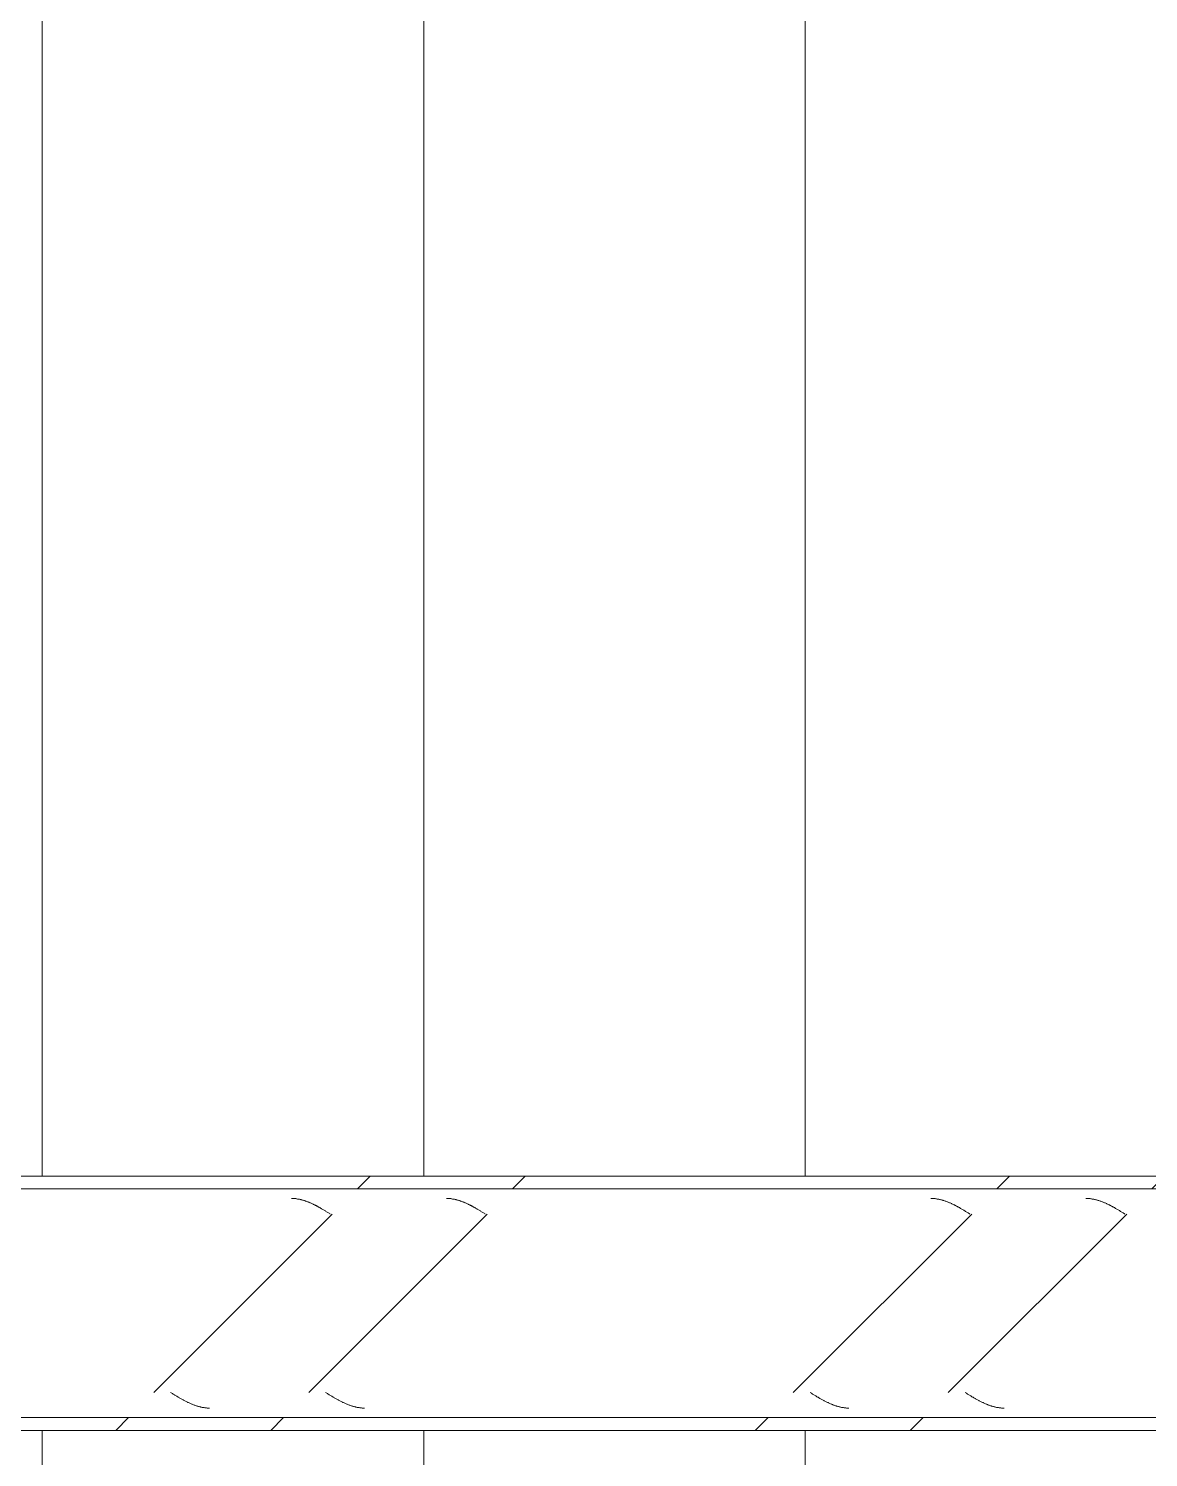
# Model space of a CAD drawing. Header units: centimetres. Extents: x 710 to 12582, y -437 to 1921.
# Drawn here: x 10693.8 to 10781.8, y 715.7 to 828.1 of the extents above; entities that cross this region are included whole.
import ezdxf

# ---------------------------------------------------------------- set-up
doc = ezdxf.new("R2010")
doc.units = ezdxf.units.CM
for name, color, linetype, lineweight in [('A-CLNG', 7, 'Continuous', 9), ('A-WALL-PATT', 7, 'Continuous', 35), ('S-BEAM', 7, 'Continuous', 9)]:
    doc.layers.add(name, color=color, linetype=linetype, lineweight=lineweight)
pattern_1 = [(45, (-4995.467, 712), (-25.14472, 25.14472), []), (45, (-4995.467, 750.1), (-25.14472, 25.14472), [])]

# ---------------------------------------------------------------- blocks, each defined once
blk = doc.blocks.new('FP_38-Sección 5')
at = {"layer": 'S-BEAM', "color": 9, "true_color": 0xc0c0c0}
for p, q in [((-9115.85, 736.04), (-9115.8, 736.04)), ((-9115.8, 736.04), (-9115.75, 736.04)), ((-9115.75, 736.04), (-9115.7, 736.03)), ((-9115.7, 736.03), (-9115.65, 736.03)), ((-9115.65, 736.03), (-9115.6, 736.03)), ((-9115.6, 736.03), (-9115.56, 736.02)), ((-9115.56, 736.02), (-9115.51, 736.02)), ((-9115.51, 736.02), (-9115.46, 736.01)), ((-9115.46, 736.01), (-9115.41, 736)), ((-9115.41, 736), (-9115.36, 735.99)), ((-9115.36, 735.99), (-9115.31, 735.99)), ((-9115.31, 735.99), (-9115.26, 735.98)), ((-9115.26, 735.98), (-9115.22, 735.97)), ((-9115.22, 735.97), (-9115.17, 735.96)), ((-9115.17, 735.96), (-9115.12, 735.95)), ((-9115.12, 735.95), (-9115.07, 735.93)), ((-9115.07, 735.93), (-9115.02, 735.92)), ((-9115.02, 735.92), (-9114.97, 735.91)), ((-9114.97, 735.91), (-9114.92, 735.89)), ((-9114.92, 735.89), (-9114.88, 735.88)), ((-9114.88, 735.88), (-9114.83, 735.86)), ((-9114.83, 735.86), (-9114.78, 735.85)), ((-9114.78, 735.85), (-9114.73, 735.83)), ((-9114.73, 735.83), (-9114.68, 735.81)), ((-9114.68, 735.81), (-9114.63, 735.8)), ((-9114.63, 735.8), (-9114.58, 735.78)), ((-9114.58, 735.78), (-9114.54, 735.76)), ((-9114.54, 735.76), (-9114.49, 735.74)), ((-9114.49, 735.74), (-9114.44, 735.72)), ((-9114.44, 735.72), (-9114.39, 735.7)), ((-9114.39, 735.7), (-9114.34, 735.68)), ((-9114.34, 735.68), (-9114.29, 735.66)), ((-9114.29, 735.66), (-9114.24, 735.64)), ((-9114.24, 735.64), (-9114.2, 735.61)), ((-9114.2, 735.61), (-9114.15, 735.59)), ((-9114.15, 735.59), (-9114.1, 735.57)), ((-9114.1, 735.57), (-9114.05, 735.54)), ((-9114.05, 735.54), (-9114, 735.52)), ((-9114, 735.52), (-9113.95, 735.49)), ((-9113.95, 735.49), (-9113.9, 735.47)), ((-9113.9, 735.47), (-9113.85, 735.44)), ((-9113.85, 735.44), (-9113.81, 735.42)), ((-9113.81, 735.42), (-9113.76, 735.39)), ((-9113.76, 735.39), (-9113.71, 735.36)), ((-9113.71, 735.36), (-9113.66, 735.34)), ((-9113.66, 735.34), (-9113.61, 735.31)), ((-9113.61, 735.31), (-9113.56, 735.28)), ((-9113.56, 735.28), (-9113.51, 735.25)), ((-9113.51, 735.25), (-9113.47, 735.22)), ((-9113.47, 735.22), (-9113.42, 735.2)), ((-9113.42, 735.2), (-9113.37, 735.17)), ((-9113.37, 735.17), (-9113.32, 735.14)), ((-9113.32, 735.14), (-9113.27, 735.11)), ((-9113.27, 735.11), (-9113.22, 735.08)), ((-9103.66, 736.04), (-9103.61, 736.04)), ((-9103.61, 736.04), (-9103.56, 736.04)), ((-9103.56, 736.04), (-9103.51, 736.03)), ((-9103.51, 736.03), (-9103.46, 736.03)), ((-9103.46, 736.03), (-9103.41, 736.03)), ((-9103.41, 736.03), (-9103.37, 736.02)), ((-9103.37, 736.02), (-9103.32, 736.02)), ((-9103.32, 736.02), (-9103.27, 736.01)), ((-9103.27, 736.01), (-9103.22, 736)), ((-9103.22, 736), (-9103.17, 735.99)), ((-9103.17, 735.99), (-9103.12, 735.99)), ((-9103.12, 735.99), (-9103.07, 735.98)), ((-9103.07, 735.98), (-9103.03, 735.97)), ((-9103.03, 735.97), (-9102.98, 735.96)), ((-9102.98, 735.96), (-9102.93, 735.95)), ((-9102.93, 735.95), (-9102.88, 735.93)), ((-9102.88, 735.93), (-9102.83, 735.92)), ((-9102.83, 735.92), (-9102.78, 735.91)), ((-9102.78, 735.91), (-9102.73, 735.89)), ((-9102.73, 735.89), (-9102.69, 735.88)), ((-9102.69, 735.88), (-9102.64, 735.86)), ((-9102.64, 735.86), (-9102.59, 735.85)), ((-9102.59, 735.85), (-9102.54, 735.83)), ((-9102.54, 735.83), (-9102.49, 735.81)), ((-9102.49, 735.81), (-9102.44, 735.8)), ((-9102.44, 735.8), (-9102.39, 735.78)), ((-9102.39, 735.78), (-9102.35, 735.76)), ((-9102.35, 735.76), (-9102.3, 735.74)), ((-9102.3, 735.74), (-9102.25, 735.72)), ((-9102.25, 735.72), (-9102.2, 735.7)), ((-9102.2, 735.7), (-9102.15, 735.68)), ((-9102.15, 735.68), (-9102.1, 735.66)), ((-9102.1, 735.66), (-9102.05, 735.64)), ((-9102.05, 735.64), (-9102.01, 735.61)), ((-9102.01, 735.61), (-9101.96, 735.59)), ((-9101.96, 735.59), (-9101.91, 735.57)), ((-9101.91, 735.57), (-9101.86, 735.54)), ((-9101.86, 735.54), (-9101.81, 735.52)), ((-9101.81, 735.52), (-9101.76, 735.49)), ((-9101.76, 735.49), (-9101.71, 735.47)), ((-9101.71, 735.47), (-9101.67, 735.44)), ((-9101.67, 735.44), (-9101.62, 735.42)), ((-9101.62, 735.42), (-9101.57, 735.39)), ((-9101.57, 735.39), (-9101.52, 735.36)), ((-9101.52, 735.36), (-9101.47, 735.34)), ((-9101.47, 735.34), (-9101.42, 735.31)), ((-9101.42, 735.31), (-9101.37, 735.28)), ((-9101.37, 735.28), (-9101.33, 735.25)), ((-9101.33, 735.25), (-9101.28, 735.22)), ((-9101.28, 735.22), (-9101.23, 735.2)), ((-9101.23, 735.2), (-9101.18, 735.17)), ((-9101.18, 735.17), (-9101.13, 735.14)), ((-9101.13, 735.14), (-9101.08, 735.11)), ((-9101.08, 735.11), (-9101.03, 735.08)), ((-9065.56, 736.04), (-9065.51, 736.04)), ((-9065.51, 736.04), (-9065.46, 736.04)), ((-9065.46, 736.04), (-9065.41, 736.03)), ((-9065.41, 736.03), (-9065.36, 736.03)), ((-9065.36, 736.03), (-9065.31, 736.03)), ((-9065.31, 736.03), (-9065.27, 736.02)), ((-9065.27, 736.02), (-9065.22, 736.02)), ((-9065.22, 736.02), (-9065.17, 736.01)), ((-9065.17, 736.01), (-9065.12, 736)), ((-9065.12, 736), (-9065.07, 735.99)), ((-9065.07, 735.99), (-9065.02, 735.99)), ((-9065.02, 735.99), (-9064.97, 735.98)), ((-9064.97, 735.98), (-9064.93, 735.97)), ((-9064.93, 735.97), (-9064.88, 735.96)), ((-9064.88, 735.96), (-9064.83, 735.95)), ((-9064.83, 735.95), (-9064.78, 735.93)), ((-9064.78, 735.93), (-9064.73, 735.92)), ((-9064.73, 735.92), (-9064.68, 735.91)), ((-9064.68, 735.91), (-9064.63, 735.89)), ((-9064.63, 735.89), (-9064.59, 735.88)), ((-9064.59, 735.88), (-9064.54, 735.86)), ((-9064.54, 735.86), (-9064.49, 735.85)), ((-9064.49, 735.85), (-9064.44, 735.83)), ((-9064.44, 735.83), (-9064.39, 735.81)), ((-9064.39, 735.81), (-9064.34, 735.8)), ((-9064.34, 735.8), (-9064.29, 735.78)), ((-9064.29, 735.78), (-9064.25, 735.76)), ((-9064.25, 735.76), (-9064.2, 735.74)), ((-9064.2, 735.74), (-9064.15, 735.72)), ((-9064.15, 735.72), (-9064.1, 735.7)), ((-9064.1, 735.7), (-9064.05, 735.68)), ((-9064.05, 735.68), (-9064, 735.66)), ((-9064, 735.66), (-9063.95, 735.64)), ((-9063.95, 735.64), (-9063.91, 735.61)), ((-9063.91, 735.61), (-9063.86, 735.59)), ((-9063.86, 735.59), (-9063.81, 735.57)), ((-9063.81, 735.57), (-9063.76, 735.54)), ((-9063.76, 735.54), (-9063.71, 735.52)), ((-9063.71, 735.52), (-9063.66, 735.49)), ((-9063.66, 735.49), (-9063.61, 735.47)), ((-9063.61, 735.47), (-9063.57, 735.44)), ((-9063.57, 735.44), (-9063.52, 735.42)), ((-9063.52, 735.42), (-9063.47, 735.39)), ((-9063.47, 735.39), (-9063.42, 735.36)), ((-9063.42, 735.36), (-9063.37, 735.34)), ((-9063.37, 735.34), (-9063.32, 735.31)), ((-9063.32, 735.31), (-9063.27, 735.28)), ((-9063.27, 735.28), (-9063.23, 735.25)), ((-9063.23, 735.25), (-9063.18, 735.22)), ((-9063.18, 735.22), (-9063.13, 735.2)), ((-9063.13, 735.2), (-9063.08, 735.17)), ((-9063.08, 735.17), (-9063.03, 735.14)), ((-9063.03, 735.14), (-9062.98, 735.11)), ((-9062.98, 735.11), (-9062.93, 735.08)), ((-9053.37, 736.04), (-9053.32, 736.04)), ((-9053.32, 736.04), (-9053.27, 736.04)), ((-9053.27, 736.04), (-9053.22, 736.03)), ((-9053.22, 736.03), (-9053.17, 736.03)), ((-9053.17, 736.03), (-9053.13, 736.03)), ((-9053.13, 736.03), (-9053.08, 736.02)), ((-9053.08, 736.02), (-9053.03, 736.02)), ((-9053.03, 736.02), (-9052.98, 736.01)), ((-9052.98, 736.01), (-9052.93, 736)), ((-9052.93, 736), (-9052.88, 735.99)), ((-9052.88, 735.99), (-9052.83, 735.99)), ((-9052.83, 735.99), (-9052.79, 735.98)), ((-9052.79, 735.98), (-9052.74, 735.97)), ((-9052.74, 735.97), (-9052.69, 735.96)), ((-9052.69, 735.96), (-9052.64, 735.95)), ((-9052.64, 735.95), (-9052.59, 735.93)), ((-9052.59, 735.93), (-9052.54, 735.92)), ((-9052.54, 735.92), (-9052.49, 735.91)), ((-9052.49, 735.91), (-9052.45, 735.89)), ((-9052.45, 735.89), (-9052.4, 735.88)), ((-9052.4, 735.88), (-9052.35, 735.86)), ((-9052.35, 735.86), (-9052.3, 735.85)), ((-9052.3, 735.85), (-9052.25, 735.83)), ((-9052.25, 735.83), (-9052.2, 735.81)), ((-9052.2, 735.81), (-9052.15, 735.8)), ((-9052.15, 735.8), (-9052.1, 735.78)), ((-9052.1, 735.78), (-9052.06, 735.76)), ((-9052.06, 735.76), (-9052.01, 735.74)), ((-9052.01, 735.74), (-9051.96, 735.72)), ((-9051.96, 735.72), (-9051.91, 735.7)), ((-9051.91, 735.7), (-9051.86, 735.68)), ((-9051.86, 735.68), (-9051.81, 735.66)), ((-9051.81, 735.66), (-9051.76, 735.64)), ((-9051.76, 735.64), (-9051.72, 735.61)), ((-9051.72, 735.61), (-9051.67, 735.59)), ((-9051.67, 735.59), (-9051.62, 735.57)), ((-9051.62, 735.57), (-9051.57, 735.54)), ((-9051.57, 735.54), (-9051.52, 735.52)), ((-9051.52, 735.52), (-9051.47, 735.49)), ((-9051.47, 735.49), (-9051.42, 735.47)), ((-9051.42, 735.47), (-9051.38, 735.44)), ((-9051.38, 735.44), (-9051.33, 735.42)), ((-9051.33, 735.42), (-9051.28, 735.39)), ((-9051.28, 735.39), (-9051.23, 735.36)), ((-9051.23, 735.36), (-9051.18, 735.34)), ((-9051.18, 735.34), (-9051.13, 735.31)), ((-9051.13, 735.31), (-9051.08, 735.28)), ((-9051.08, 735.28), (-9051.04, 735.25)), ((-9051.04, 735.25), (-9050.99, 735.22)), ((-9050.99, 735.22), (-9050.94, 735.2)), ((-9050.94, 735.2), (-9050.89, 735.17)), ((-9050.89, 735.17), (-9050.84, 735.14)), ((-9050.84, 735.14), (-9050.79, 735.11)), ((-9050.79, 735.11), (-9050.74, 735.08)), ((-9113.22, 735.08), (-9113.17, 735.05)), ((-9113.17, 735.05), (-9113.13, 735.02)), ((-9113.13, 735.02), (-9113.08, 734.99)), ((-9113.08, 734.99), (-9113.03, 734.96)), ((-9113.03, 734.96), (-9112.98, 734.93)), ((-9112.98, 734.93), (-9112.93, 734.9)), ((-9112.93, 734.9), (-9112.88, 734.87)), ((-9112.88, 734.87), (-9112.83, 734.84)), ((-9112.83, 734.84), (-9112.79, 734.81)), ((-9101.03, 735.08), (-9100.99, 735.05)), ((-9100.99, 735.05), (-9100.94, 735.02)), ((-9100.94, 735.02), (-9100.89, 734.99)), ((-9100.89, 734.99), (-9100.84, 734.96)), ((-9100.84, 734.96), (-9100.79, 734.93)), ((-9100.79, 734.93), (-9100.74, 734.9)), ((-9100.74, 734.9), (-9100.69, 734.87)), ((-9100.69, 734.87), (-9100.64, 734.84)), ((-9100.64, 734.84), (-9100.6, 734.81)), ((-9062.93, 735.08), (-9062.89, 735.05)), ((-9062.89, 735.05), (-9062.84, 735.02)), ((-9062.84, 735.02), (-9062.79, 734.99)), ((-9062.79, 734.99), (-9062.74, 734.96)), ((-9062.74, 734.96), (-9062.69, 734.93)), ((-9062.69, 734.93), (-9062.64, 734.9)), ((-9062.64, 734.9), (-9062.59, 734.87)), ((-9062.59, 734.87), (-9062.54, 734.84)), ((-9062.54, 734.84), (-9062.5, 734.81)), ((-9050.74, 735.08), (-9050.7, 735.05)), ((-9050.7, 735.05), (-9050.65, 735.02)), ((-9050.65, 735.02), (-9050.6, 734.99)), ((-9050.6, 734.99), (-9050.55, 734.96)), ((-9050.55, 734.96), (-9050.5, 734.93)), ((-9050.5, 734.93), (-9050.45, 734.9)), ((-9050.45, 734.9), (-9050.4, 734.87)), ((-9050.4, 734.87), (-9050.36, 734.84)), ((-9050.36, 734.84), (-9050.31, 734.81))]:
    blk.add_line(p, q, dxfattribs=at)
blk = doc.blocks.new('FP_39-Sección 5')
at = {"layer": 'S-BEAM', "color": 9, "true_color": 0xc0c0c0}
for p, q in [((-9125.35, 720.77), (-9125.3, 720.74)), ((-9125.3, 720.74), (-9125.25, 720.71)), ((-9125.25, 720.71), (-9125.2, 720.68)), ((-9125.2, 720.68), (-9125.15, 720.65)), ((-9125.15, 720.65), (-9125.1, 720.62)), ((-9125.1, 720.62), (-9125.05, 720.59)), ((-9125.05, 720.59), (-9125.01, 720.56)), ((-9125.01, 720.56), (-9124.96, 720.53)), ((-9124.96, 720.53), (-9124.91, 720.5)), ((-9124.91, 720.5), (-9124.86, 720.47)), ((-9113.16, 720.77), (-9113.11, 720.74)), ((-9113.11, 720.74), (-9113.06, 720.71)), ((-9113.06, 720.71), (-9113.01, 720.68)), ((-9113.01, 720.68), (-9112.96, 720.65)), ((-9112.96, 720.65), (-9112.91, 720.62)), ((-9112.91, 720.62), (-9112.87, 720.59)), ((-9112.87, 720.59), (-9112.82, 720.56)), ((-9112.82, 720.56), (-9112.77, 720.53)), ((-9112.77, 720.53), (-9112.72, 720.5)), ((-9112.72, 720.5), (-9112.67, 720.47)), ((-9075.06, 720.77), (-9075.01, 720.74)), ((-9075.01, 720.74), (-9074.96, 720.71)), ((-9074.96, 720.71), (-9074.91, 720.68)), ((-9074.91, 720.68), (-9074.86, 720.65)), ((-9074.86, 720.65), (-9074.81, 720.62)), ((-9074.81, 720.62), (-9074.77, 720.59)), ((-9074.77, 720.59), (-9074.72, 720.56)), ((-9074.72, 720.56), (-9074.67, 720.53)), ((-9074.67, 720.53), (-9074.62, 720.5)), ((-9074.62, 720.5), (-9074.57, 720.47)), ((-9062.87, 720.77), (-9062.82, 720.74)), ((-9062.82, 720.74), (-9062.77, 720.71)), ((-9062.77, 720.71), (-9062.72, 720.68)), ((-9062.72, 720.68), (-9062.67, 720.65)), ((-9062.67, 720.65), (-9062.62, 720.62)), ((-9062.62, 720.62), (-9062.58, 720.59)), ((-9062.58, 720.59), (-9062.53, 720.56)), ((-9062.53, 720.56), (-9062.48, 720.53)), ((-9062.48, 720.53), (-9062.43, 720.5)), ((-9062.43, 720.5), (-9062.38, 720.47)), ((-9124.86, 720.47), (-9124.81, 720.44)), ((-9124.81, 720.44), (-9124.76, 720.41)), ((-9124.76, 720.41), (-9124.71, 720.39)), ((-9124.71, 720.39), (-9124.67, 720.36)), ((-9124.67, 720.36), (-9124.62, 720.33)), ((-9124.62, 720.33), (-9124.57, 720.3)), ((-9124.57, 720.3), (-9124.52, 720.27)), ((-9124.52, 720.27), (-9124.47, 720.25)), ((-9124.47, 720.25), (-9124.42, 720.22)), ((-9124.42, 720.22), (-9124.37, 720.19)), ((-9124.37, 720.19), (-9124.33, 720.16)), ((-9124.33, 720.16), (-9124.28, 720.14)), ((-9124.28, 720.14), (-9124.23, 720.11)), ((-9124.23, 720.11), (-9124.18, 720.09)), ((-9124.18, 720.09), (-9124.13, 720.06)), ((-9124.13, 720.06), (-9124.08, 720.04)), ((-9124.08, 720.04), (-9124.03, 720.01)), ((-9124.03, 720.01), (-9123.99, 719.99)), ((-9123.99, 719.99), (-9123.94, 719.97)), ((-9123.94, 719.97), (-9123.89, 719.95)), ((-9123.89, 719.95), (-9123.84, 719.92)), ((-9123.84, 719.92), (-9123.79, 719.9)), ((-9123.79, 719.9), (-9123.74, 719.88)), ((-9123.74, 719.88), (-9123.69, 719.86)), ((-9123.69, 719.86), (-9123.65, 719.84)), ((-9123.65, 719.84), (-9123.6, 719.82)), ((-9123.6, 719.82), (-9123.55, 719.8)), ((-9123.55, 719.8), (-9123.5, 719.78)), ((-9123.5, 719.78), (-9123.45, 719.77)), ((-9123.45, 719.77), (-9123.4, 719.75)), ((-9123.4, 719.75), (-9123.35, 719.73)), ((-9123.35, 719.73), (-9123.31, 719.72)), ((-9123.31, 719.72), (-9123.26, 719.7)), ((-9123.26, 719.7), (-9123.21, 719.69)), ((-9123.21, 719.69), (-9123.16, 719.67)), ((-9123.16, 719.67), (-9123.11, 719.66)), ((-9123.11, 719.66), (-9123.06, 719.65)), ((-9123.06, 719.65), (-9123.01, 719.64)), ((-9123.01, 719.64), (-9122.96, 719.62)), ((-9122.96, 719.62), (-9122.92, 719.61)), ((-9122.92, 719.61), (-9122.87, 719.6)), ((-9122.87, 719.6), (-9122.82, 719.59)), ((-9122.82, 719.59), (-9122.77, 719.59)), ((-9122.77, 719.59), (-9122.72, 719.58)), ((-9122.72, 719.58), (-9122.67, 719.57)), ((-9122.67, 719.57), (-9122.62, 719.57)), ((-9122.62, 719.57), (-9122.58, 719.56)), ((-9122.58, 719.56), (-9122.53, 719.56)), ((-9122.53, 719.56), (-9122.48, 719.55)), ((-9122.48, 719.55), (-9122.43, 719.55)), ((-9122.43, 719.55), (-9122.38, 719.55)), ((-9122.38, 719.55), (-9122.33, 719.54)), ((-9122.33, 719.54), (-9122.28, 719.54)), ((-9112.67, 720.47), (-9112.62, 720.44)), ((-9112.62, 720.44), (-9112.57, 720.41)), ((-9112.57, 720.41), (-9112.52, 720.39)), ((-9112.52, 720.39), (-9112.48, 720.36)), ((-9112.48, 720.36), (-9112.43, 720.33)), ((-9112.43, 720.33), (-9112.38, 720.3)), ((-9112.38, 720.3), (-9112.33, 720.27)), ((-9112.33, 720.27), (-9112.28, 720.25)), ((-9112.28, 720.25), (-9112.23, 720.22)), ((-9112.23, 720.22), (-9112.18, 720.19)), ((-9112.18, 720.19), (-9112.14, 720.16)), ((-9112.14, 720.16), (-9112.09, 720.14)), ((-9112.09, 720.14), (-9112.04, 720.11)), ((-9112.04, 720.11), (-9111.99, 720.09)), ((-9111.99, 720.09), (-9111.94, 720.06)), ((-9111.94, 720.06), (-9111.89, 720.04)), ((-9111.89, 720.04), (-9111.84, 720.01)), ((-9111.84, 720.01), (-9111.8, 719.99)), ((-9111.8, 719.99), (-9111.75, 719.97)), ((-9111.75, 719.97), (-9111.7, 719.95)), ((-9111.7, 719.95), (-9111.65, 719.92)), ((-9111.65, 719.92), (-9111.6, 719.9)), ((-9111.6, 719.9), (-9111.55, 719.88)), ((-9111.55, 719.88), (-9111.5, 719.86)), ((-9111.5, 719.86), (-9111.46, 719.84)), ((-9111.46, 719.84), (-9111.41, 719.82)), ((-9111.41, 719.82), (-9111.36, 719.8)), ((-9111.36, 719.8), (-9111.31, 719.78)), ((-9111.31, 719.78), (-9111.26, 719.77)), ((-9111.26, 719.77), (-9111.21, 719.75)), ((-9111.21, 719.75), (-9111.16, 719.73)), ((-9111.16, 719.73), (-9111.12, 719.72)), ((-9111.12, 719.72), (-9111.07, 719.7)), ((-9111.07, 719.7), (-9111.02, 719.69)), ((-9111.02, 719.69), (-9110.97, 719.67)), ((-9110.97, 719.67), (-9110.92, 719.66)), ((-9110.92, 719.66), (-9110.87, 719.65)), ((-9110.87, 719.65), (-9110.82, 719.64)), ((-9110.82, 719.64), (-9110.78, 719.62)), ((-9110.78, 719.62), (-9110.73, 719.61)), ((-9110.73, 719.61), (-9110.68, 719.6)), ((-9110.68, 719.6), (-9110.63, 719.59)), ((-9110.63, 719.59), (-9110.58, 719.59)), ((-9110.58, 719.59), (-9110.53, 719.58)), ((-9110.53, 719.58), (-9110.48, 719.57)), ((-9110.48, 719.57), (-9110.44, 719.57)), ((-9110.44, 719.57), (-9110.39, 719.56)), ((-9110.39, 719.56), (-9110.34, 719.56)), ((-9110.34, 719.56), (-9110.29, 719.55)), ((-9110.29, 719.55), (-9110.24, 719.55)), ((-9110.24, 719.55), (-9110.19, 719.55)), ((-9110.19, 719.55), (-9110.14, 719.54)), ((-9110.14, 719.54), (-9110.1, 719.54)), ((-9074.57, 720.47), (-9074.52, 720.44)), ((-9074.52, 720.44), (-9074.47, 720.41)), ((-9074.47, 720.41), (-9074.42, 720.39)), ((-9074.42, 720.39), (-9074.38, 720.36)), ((-9074.38, 720.36), (-9074.33, 720.33)), ((-9074.33, 720.33), (-9074.28, 720.3)), ((-9074.28, 720.3), (-9074.23, 720.27)), ((-9074.23, 720.27), (-9074.18, 720.25)), ((-9074.18, 720.25), (-9074.13, 720.22)), ((-9074.13, 720.22), (-9074.08, 720.19)), ((-9074.08, 720.19), (-9074.04, 720.16)), ((-9074.04, 720.16), (-9073.99, 720.14)), ((-9073.99, 720.14), (-9073.94, 720.11)), ((-9073.94, 720.11), (-9073.89, 720.09)), ((-9073.89, 720.09), (-9073.84, 720.06)), ((-9073.84, 720.06), (-9073.79, 720.04)), ((-9073.79, 720.04), (-9073.74, 720.01)), ((-9073.74, 720.01), (-9073.7, 719.99)), ((-9073.7, 719.99), (-9073.65, 719.97)), ((-9073.65, 719.97), (-9073.6, 719.95)), ((-9073.6, 719.95), (-9073.55, 719.92)), ((-9073.55, 719.92), (-9073.5, 719.9)), ((-9073.5, 719.9), (-9073.45, 719.88)), ((-9073.45, 719.88), (-9073.4, 719.86)), ((-9073.4, 719.86), (-9073.36, 719.84)), ((-9073.36, 719.84), (-9073.31, 719.82)), ((-9073.31, 719.82), (-9073.26, 719.8)), ((-9073.26, 719.8), (-9073.21, 719.78)), ((-9073.21, 719.78), (-9073.16, 719.77)), ((-9073.16, 719.77), (-9073.11, 719.75)), ((-9073.11, 719.75), (-9073.06, 719.73)), ((-9073.06, 719.73), (-9073.02, 719.72)), ((-9073.02, 719.72), (-9072.97, 719.7)), ((-9072.97, 719.7), (-9072.92, 719.69)), ((-9072.92, 719.69), (-9072.87, 719.67)), ((-9072.87, 719.67), (-9072.82, 719.66)), ((-9072.82, 719.66), (-9072.77, 719.65)), ((-9072.77, 719.65), (-9072.72, 719.64)), ((-9072.72, 719.64), (-9072.68, 719.62)), ((-9072.68, 719.62), (-9072.63, 719.61)), ((-9072.63, 719.61), (-9072.58, 719.6)), ((-9072.58, 719.6), (-9072.53, 719.59)), ((-9072.53, 719.59), (-9072.48, 719.59)), ((-9072.48, 719.59), (-9072.43, 719.58)), ((-9072.43, 719.58), (-9072.38, 719.57)), ((-9072.38, 719.57), (-9072.34, 719.57)), ((-9072.34, 719.57), (-9072.29, 719.56)), ((-9072.29, 719.56), (-9072.24, 719.56)), ((-9072.24, 719.56), (-9072.19, 719.55)), ((-9072.19, 719.55), (-9072.14, 719.55)), ((-9072.14, 719.55), (-9072.09, 719.55)), ((-9072.09, 719.55), (-9072.04, 719.54)), ((-9072.04, 719.54), (-9072, 719.54)), ((-9062.38, 720.47), (-9062.33, 720.44)), ((-9062.33, 720.44), (-9062.28, 720.41)), ((-9062.28, 720.41), (-9062.24, 720.39)), ((-9062.24, 720.39), (-9062.19, 720.36)), ((-9062.19, 720.36), (-9062.14, 720.33)), ((-9062.14, 720.33), (-9062.09, 720.3)), ((-9062.09, 720.3), (-9062.04, 720.27)), ((-9062.04, 720.27), (-9061.99, 720.25)), ((-9061.99, 720.25), (-9061.94, 720.22)), ((-9061.94, 720.22), (-9061.9, 720.19)), ((-9061.9, 720.19), (-9061.85, 720.16)), ((-9061.85, 720.16), (-9061.8, 720.14)), ((-9061.8, 720.14), (-9061.75, 720.11)), ((-9061.75, 720.11), (-9061.7, 720.09)), ((-9061.7, 720.09), (-9061.65, 720.06)), ((-9061.65, 720.06), (-9061.6, 720.04)), ((-9061.6, 720.04), (-9061.56, 720.01)), ((-9061.56, 720.01), (-9061.51, 719.99)), ((-9061.51, 719.99), (-9061.46, 719.97)), ((-9061.46, 719.97), (-9061.41, 719.95)), ((-9061.41, 719.95), (-9061.36, 719.92)), ((-9061.36, 719.92), (-9061.31, 719.9)), ((-9061.31, 719.9), (-9061.26, 719.88)), ((-9061.26, 719.88), (-9061.21, 719.86)), ((-9061.21, 719.86), (-9061.17, 719.84)), ((-9061.17, 719.84), (-9061.12, 719.82)), ((-9061.12, 719.82), (-9061.07, 719.8)), ((-9061.07, 719.8), (-9061.02, 719.78)), ((-9061.02, 719.78), (-9060.97, 719.77)), ((-9060.97, 719.77), (-9060.92, 719.75)), ((-9060.92, 719.75), (-9060.87, 719.73)), ((-9060.87, 719.73), (-9060.83, 719.72)), ((-9060.83, 719.72), (-9060.78, 719.7)), ((-9060.78, 719.7), (-9060.73, 719.69)), ((-9060.73, 719.69), (-9060.68, 719.67)), ((-9060.68, 719.67), (-9060.63, 719.66)), ((-9060.63, 719.66), (-9060.58, 719.65)), ((-9060.58, 719.65), (-9060.53, 719.64)), ((-9060.53, 719.64), (-9060.49, 719.62)), ((-9060.49, 719.62), (-9060.44, 719.61)), ((-9060.44, 719.61), (-9060.39, 719.6)), ((-9060.39, 719.6), (-9060.34, 719.59)), ((-9060.34, 719.59), (-9060.29, 719.59)), ((-9060.29, 719.59), (-9060.24, 719.58)), ((-9060.24, 719.58), (-9060.19, 719.57)), ((-9060.19, 719.57), (-9060.15, 719.57)), ((-9060.15, 719.57), (-9060.1, 719.56)), ((-9060.1, 719.56), (-9060.05, 719.56)), ((-9060.05, 719.56), (-9060, 719.55)), ((-9060, 719.55), (-9059.95, 719.55)), ((-9059.95, 719.55), (-9059.9, 719.55)), ((-9059.9, 719.55), (-9059.85, 719.54)), ((-9059.85, 719.54), (-9059.81, 719.54))]:
    blk.add_line(p, q, dxfattribs=at)
blk = doc.blocks.new('M_W Shapes - 150 x 200-V37-Sección 5')
at = {"layer": 'S-BEAM', "true_color": 0xc0c0c0}
h = blk.add_hatch(dxfattribs=at)
h.set_pattern_fill('FP_11', color=9, style=0, pattern_type=2)
h.set_pattern_definition(pattern_1)
h.paths.add_polyline_path([(-9377.39, 736.79), (-8993.08, 736.79), (-8993.08, 737.79), (-9405.33, 737.79), (-9405.33, 736.79), (-9401.1, 736.79)])
h = blk.add_hatch(dxfattribs=at)
h.set_pattern_fill('FP_11', color=9, style=0, pattern_type=2)
h.set_pattern_definition(pattern_1)
h.paths.add_polyline_path([(-9377.39, 720.77), (-8993.08, 720.77), (-8993.08, 734.81), (-9405.33, 734.81), (-9405.33, 720.77), (-9401.1, 720.77)])
h = blk.add_hatch(dxfattribs=at)
h.set_pattern_fill('FP_11', color=9, style=0, pattern_type=2)
h.set_pattern_definition(pattern_1)
h.paths.add_polyline_path([(-8993.08, 717.79), (-8993.08, 718.79), (-9405.33, 718.79), (-9405.33, 717.79), (-8998.13, 717.79)])
at = {"layer": 'S-BEAM'}
for p, q in [((-9405.33, 737.79), (-8993.08, 737.79)), ((-9405.33, 736.79), (-8993.08, 736.79)), ((-9405.33, 718.79), (-8993.08, 718.79)), ((-9405.33, 717.79), (-8993.08, 717.79))]:
    blk.add_line(p, q, dxfattribs=at)
for name in ['FP_38-Sección 5', 'FP_39-Sección 5']:
    blk.add_blockref(name, (0, 0), dxfattribs=at)
blk = doc.blocks.new('PQ_RVR_EST-01_ZZ_ZZ_MO_T_A_rvt-2-Sección 5')
at = {"layer": 'S-BEAM', "lineweight": 9}
blk.add_blockref('M_W Shapes - 150 x 200-V37-Sección 5', (0, 0), dxfattribs=at)

msp = doc.modelspace()

# ---------------------------------------------------------------- hatches: boundary and pattern name
at = {"layer": 'A-WALL-PATT', "lineweight": 9, "true_color": 0xc0c0c0}
h = msp.add_hatch(dxfattribs=at)
h.set_pattern_fill('FP_9', color=9, style=0, pattern_type=2)
h.set_pattern_definition([(90, (14834.82, 712), (-30, 2e-15), [])])
h.paths.add_polyline_path([(9937.408, 99), (10004.988, 99), (10004.988, 880.075), (9498.052, 880.075), (9498.052, 99), (9717.197, 99)])
h.paths.add_polyline_path([(9478.052, 99), (9478.052, 880.075), (9474.797, 880.075), (9474.797, 910.843), (9478.052, 910.843), (9478.052, 933.53), (9498.052, 933.53), (9498.052, 910.843), (10004.988, 910.843), (10004.988, 933.53), (10024.988, 933.53), (10024.988, 910.843), (10404.952, 910.843), (10404.952, 933.53), (10424.952, 933.53), (10424.952, 910.843), (10837.21, 910.843), (10837.21, 933.53), (10857.21, 933.53), (10857.21, 910.843), (10859.256, 910.843), (10859.256, 880.075), (10857.21, 880.075), (10857.21, 353.176), (10859.854, 348.597), (10857.21, 347.071), (10857.21, 118.599), (10859.864, 117.066), (10859.864, 938.287), (9473.556, 938.29), (9473.556, 99), (9474.306, 99)])
h.paths.add_polyline_path([(10837.21, 99), (10837.21, 105.897), (10649.005, 214.557), (10446.78, 99), (10832.16, 99)])
h.paths.add_polyline_path([(10859.114, 99), (10859.864, 99), (10859.864, 115.964), (10857.21, 111.368), (10857.21, 99)])
h.paths.add_polyline_path([(10024.988, 100.038), (10128.245, 117.356), (10161.764, 120.434), (10161.764, 352.859), (10181.764, 352.859), (10181.764, 314), (10281.764, 314), (10281.764, 352.859), (10301.764, 352.859), (10301.764, 122.074), (10397.394, 101.428), (10397.436, 220.024), (10404.952, 224.319), (10404.95, 353.859), (10024.99, 353.859), (10024.988, 100.345)])
h.paths.add_polyline_path([(10837.21, 117.444), (10837.21, 118.599), (10660.062, 220.875), (10659.057, 220.301), (10832.16, 120.36)])
h.paths.add_polyline_path([(10402.388, 119.703), (10404.952, 121.168), (10404.952, 163.56), (10402.364, 162.081), (10402.385, 125.575)])
h.paths.add_polyline_path([(10837.21, 130.146), (10837.21, 335.524), (10791.27, 309), (10812.501, 308.915), (10813.104, 308.665), (10813.895, 307.911), (10814.019, 307.75), (10814.279, 307.071), (10814.354, 306.5), (10814.269, 305.853), (10813.818, 304.988), (10813.622, 304.732), (10813.104, 304.335), (10812.501, 304.085), (10811.207, 304), (10782.609, 304), (10704.101, 258.673), (10726.208, 258.673), (10718.03, 254), (10814.394, 254), (10814.394, 258.673), (10819.394, 258.673), (10819.394, 218.673), (10814.394, 218.673), (10814.394, 249), (10709.28, 249), (10670.113, 226.619), (10832.16, 133.061)])
h.paths.add_polyline_path([(10424.952, 132.597), (10608.902, 237.711), (10572, 259.016), (10424.952, 174.989), (10424.952, 153.497)])
h.paths.add_polyline_path([(10402.36, 167.838), (10404.952, 169.319), (10404.952, 218.56), (10402.332, 217.063), (10402.356, 174.439)])
h.paths.add_polyline_path([(10424.952, 180.748), (10566.987, 261.91), (10524.007, 286.592), (10424.952, 229.989), (10424.952, 181.42)])
h.paths.add_polyline_path([(10424.952, 235.748), (10519.11, 289.552), (10424.952, 343.914), (10424.952, 237.265)])
h.paths.add_polyline_path([(10618.953, 243.455), (10619.958, 244.029), (10583.057, 265.334), (10582.051, 264.76), (10595.119, 257.215)])
h.paths.add_polyline_path([(10682.101, 258.673), (10684.101, 258.673), (10762.609, 304), (10760.609, 304), (10693.384, 265.187)])
h.paths.add_polyline_path([(10649.394, 258.673), (10662.101, 258.673), (10740.609, 304), (10650.527, 303.889), (10626.301, 290.045), (10649.394, 276.849), (10649.394, 265)])
h.paths.add_polyline_path([(10577.038, 267.654), (10578.044, 268.228), (10535.18, 292.976), (10534.174, 292.402), (10571.415, 270.901)])
h.paths.add_polyline_path([(10621.262, 292.925), (10649.588, 309), (10749.27, 309), (10835.628, 358.859), (10650.39, 358.81), (10620.308, 341.621), (10652.469, 323.133), (10652.864, 322.611), (10653.111, 321.993), (10653.148, 321.032), (10653.111, 320.742), (10652.864, 320.138), (10652.469, 319.618), (10651.953, 319.218), (10651.351, 318.966), (10650.705, 318.878), (10650.043, 318.966), (10648.734, 319.618), (10615.269, 338.741), (10578.176, 317.545), (10620.938, 293.11)])
h.paths.add_polyline_path([(10529.162, 295.296), (10530.167, 295.87), (10424.952, 356.616), (10424.952, 355.461), (10524.007, 298.272)])
h.paths.add_polyline_path([(10771.27, 309), (10837.21, 347.071), (10837.21, 348.225), (10769.27, 309)])
h.paths.add_polyline_path([(10573.137, 320.425), (10610.23, 341.621), (10580.063, 358.859), (10505.877, 358.859), (10572.073, 321.032)])
h.paths.add_polyline_path([(10615.269, 344.5), (10640.397, 358.859), (10590.141, 358.859), (10607.473, 348.955)])
h.paths.add_polyline_path([(9662.88, 357.507), (9662.88, 357.605), (9646.748, 357.605), (9646.748, 358.249), (9646.451, 358.249), (9646.451, 358.859), (9498.055, 358.859), (9498.055, 378.859), (10004.985, 378.859), (10004.985, 358.859), (9681.137, 358.859), (9681.137, 358.249), (9680.819, 358.249), (9680.819, 357.605), (9664.68, 357.507)])
h.paths.add_polyline_path([(10837.206, 359.77), (10837.21, 359.859), (10837.21, 412.291), (10832.967, 406.66), (10639.994, 552.076), (10639.163, 551.45), (10832.378, 405.852), (10826.36, 397.866), (10630.855, 545.189), (10514.178, 457.266), (10651.391, 378.859), (10837.206, 378.859), (10837.206, 359.859)])
h.paths.add_polyline_path([(10595.119, 378.859), (10641.313, 378.859), (10509.831, 453.991), (10472.668, 425.986), (10555.141, 378.859)])
h.paths.add_polyline_path([(10470.877, 378.859), (10545.063, 378.859), (10468.321, 422.711), (10436.327, 398.602), (10453.394, 388.849)])
h.paths.add_polyline_path([(10104.997, 414), (10397.394, 414), (10397.394, 417.3), (10104.997, 417.3)])
h.paths.add_polyline_path([(10368.171, 388.859), (10397.394, 388.859), (10397.394, 393), (10396.144, 393), (10396.144, 404), (10104.997, 404), (10104.997, 414), (10094.997, 414), (10094.997, 417.3), (10091.299, 417.3), (10091.299, 697.79), (10400.999, 697.79), (10400.999, 521.94), (10404.952, 519.681), (10404.952, 880.075), (10024.988, 880.075), (10024.988, 388.859), (10358.078, 388.859)])
h.paths.add_polyline_path([(10433.638, 400.138), (10429.332, 405.852), (10458.871, 428.111), (10457.926, 428.651), (10428.743, 406.66), (10424.952, 411.69), (10424.952, 405.101), (10429.332, 402.599)])
h.paths.add_polyline_path([(10837.21, 415.984), (10837.21, 880.075), (10424.952, 880.075), (10424.952, 508.252), (10494.342, 468.614), (10613.408, 558.336), (10427.042, 698.773), (10433.06, 706.76), (10621.716, 564.597), (10622.547, 565.223), (10433.649, 707.568), (10439.667, 715.554), (10630.855, 571.484), (10822.043, 715.554), (10828.048, 707.558), (10639.163, 565.223), (10639.994, 564.597), (10828.65, 706.76), (10834.668, 698.773), (10648.302, 558.336), (10832.378, 419.625)])
h.paths.add_polyline_path([(10424.952, 416.325), (10448.476, 434.051), (10424.952, 447.494), (10424.952, 420.849)])
h.paths.add_polyline_path([(10404.952, 416.53), (10404.952, 458.922), (10402.361, 460.403), (10402.394, 417.992)])
h.paths.add_polyline_path([(10463.217, 431.386), (10500.381, 459.391), (10499.436, 459.931), (10462.272, 431.926)])
h.paths.add_polyline_path([(10452.822, 437.327), (10489.909, 465.375), (10424.952, 502.494), (10424.952, 453.252), (10430.082, 450.321)])
h.paths.add_polyline_path([(10504.727, 462.666), (10622.547, 551.45), (10621.716, 552.076), (10503.782, 463.206)])
h.paths.add_polyline_path([(10404.952, 464.681), (10404.952, 513.922), (10402.332, 515.42), (10402.433, 466.121), (10403.737, 465.375)])
h.paths.add_polyline_path([(10630.855, 557.71), (10631.686, 558.336), (10630.855, 558.963), (10630.024, 558.336)])
h.paths.add_polyline_path([(10052.77, 712.79), (10024.99, 712.79), (10024.99, 737.79), (10404.95, 737.79), (10404.95, 712.79), (10073.63, 712.79)])
h.paths.add_polyline_path([(10828.061, 717.79), (10424.956, 717.79), (10424.956, 737.79), (10837.206, 737.79), (10837.206, 717.79), (10832.16, 717.79)])
h.paths.add_polyline_path([(9978.813, 717.79), (9498.055, 717.79), (9498.055, 737.79), (10004.985, 737.79), (10004.985, 717.79), (10002.517, 717.79)])

# ---------------------------------------------------------------- linework, layer by layer
at = {"layer": 'A-CLNG', "color": 8, "lineweight": 18, "true_color": 0x808080}
msp.add_line((10859.864, 737.79), (9760.286, 737.79), dxfattribs=at)

# ---------------------------------------------------------------- block references
at = {"lineweight": 5}
msp.add_blockref('PQ_RVR_EST-01_ZZ_ZZ_MO_T_A_rvt-2-Sección 5', (19830.287, 0), dxfattribs=at)

doc.saveas('drawing.dxf')
